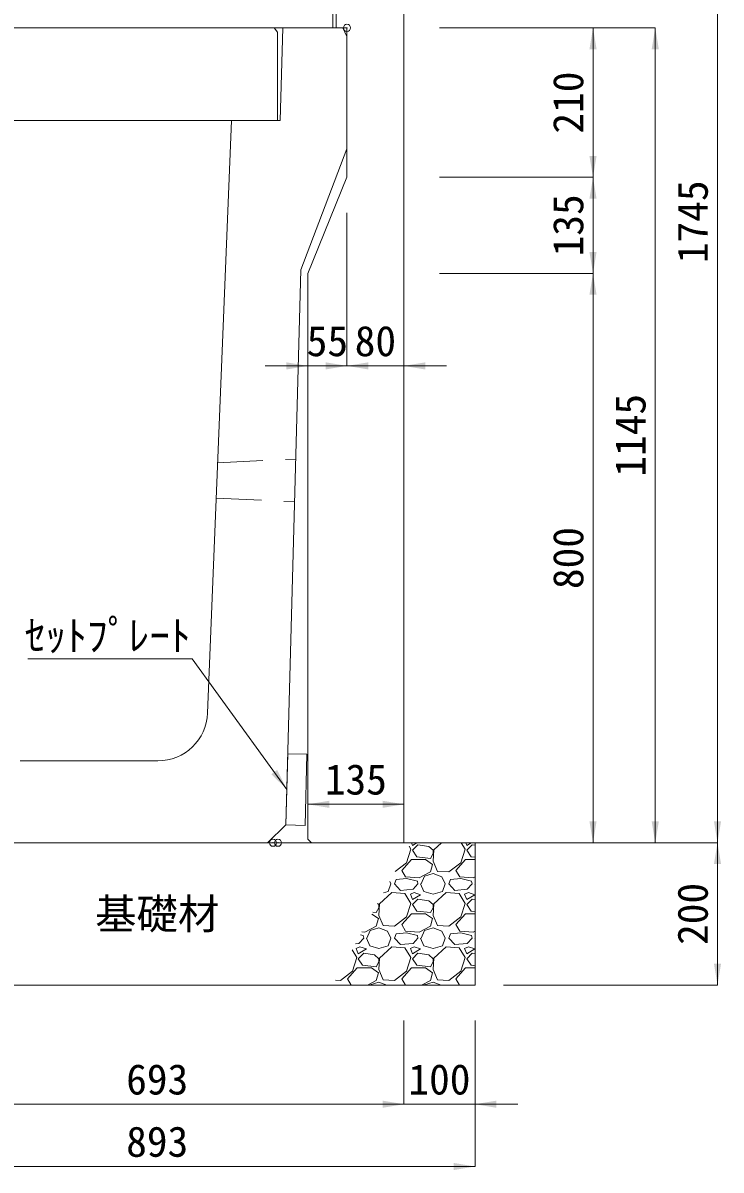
# Model space of a CAD drawing. Units: millimetres at full size. Extents: x 172874 to 217143, y 854931 to 903297.
# Drawn here: x 205984 to 206966, y 860014 to 861625 of the extents above; entities that cross this region are included whole.
import ezdxf
from ezdxf.enums import TextEntityAlignment as Align

# ---------------------------------------------------------------- set-up
doc = ezdxf.new("R2010")
doc.units = ezdxf.units.MM
doc.header["$LTSCALE"] = 20
doc.header["$PDMODE"] = 32
doc.header["$PDSIZE"] = 10
doc.linetypes.add('USER2', pattern=[4.7625, 3.175, -1.5875])
for name, color, linetype, lineweight in [('セットプレート', 3, 'Continuous', 13), ('パネックスKDR', 2, 'Continuous', 13), ('基礎材', 7, 'Continuous', 15), ('寸法線', 7, 'Continuous', 13), ('引出線', 4, 'Continuous', 13), ('本体', 2, 'Continuous', 13), ('補助線', 8, 'Continuous', 13), ('ﾊｯﾁﾝｸﾞ', 7, 'Continuous', 5)]:
    doc.layers.add(name, color=color, linetype=linetype, lineweight=lineweight)
doc.styles.add('ＭＳ ゴシック', font='')
doc.styles.get('ＭＳ ゴシック').set_extended_font_data('MS Gothic')

# ---------------------------------------------------------------- blocks, each defined once
blk = doc.blocks.new('filled_arrow')
at = {"color": 0, "linetype": 'Continuous', "lineweight": -2}
blk.add_solid([(7.5, 1.25), (0, 0), (7.5, -1.25)], dxfattribs=at)

msp = doc.modelspace()

# ---------------------------------------------------------------- linework, layer by layer
at = {"layer": 'セットプレート'}
msp.add_lwpolyline([(206353.99, 860498.51), (206380.98, 860497.79), (206383.66, 860597.75), (206356.67, 860598.48)], close=True, dxfattribs=at)
at = {"layer": 'パネックスKDR', "lineweight": 5}
msp.add_line((206424.9, 862218.52), (206424.9, 861618.52), dxfattribs=at)
at = {"layer": 'パネックスKDR'}
for p, q in [((206519.9, 862218.52), (206519.9, 860473.52)), ((206419.9, 862213.52), (206419.9, 861618.52)), ((206419.9, 861618.52), (206439.9, 861618.52)), ((206439.9, 861618.52), (206439.9, 861408.52)), ((206439.9, 861408.52), (206384.9, 861273.52)), ((206384.9, 861273.52), (206384.9, 860478.52)), ((206384.9, 860478.52), (206389.9, 860473.52)), ((206389.9, 860473.52), (206519.9, 860473.52))]:
    msp.add_line(p, q, dxfattribs=at)
at = {"layer": '基礎材'}
for p, q in [((205726.48, 860473.52), (206619.9, 860473.52)), ((206619.9, 860473.52), (206619.9, 860273.52)), ((205726.48, 860273.52), (206619.9, 860273.52))]:
    msp.add_line(p, q, dxfattribs=at)
at = {"layer": '寸法線'}
for p, q in [((206960.74, 860473.52), (206960.74, 862218.52)), ((206369.9, 861618.52), (205874.9, 861618.52)), ((206569.9, 861618.52), (206873.24, 861618.52)), ((206569.9, 861618.52), (206785.74, 861618.52)), ((206785.74, 861618.52), (206785.74, 861408.52)), ((206873.24, 861618.52), (206873.24, 860473.52)), ((206569.9, 861408.52), (206785.74, 861408.52)), ((206569.9, 861408.52), (206785.74, 861408.52)), ((206785.74, 861408.52), (206785.74, 861273.52)), ((206439.9, 861358.52), (206439.9, 861143.52)), ((206439.9, 861358.52), (206439.9, 861143.52)), ((206519.9, 861358.52), (206519.9, 861143.52)), ((206569.9, 861273.52), (206785.74, 861273.52)), ((206569.9, 861273.52), (206785.74, 861273.52)), ((206785.74, 861273.52), (206785.74, 860473.52)), ((206384.9, 861223.52), (206384.9, 861143.52)), ((206499.9, 861143.52), (206324.9, 861143.52)), ((206379.9, 861143.52), (206579.9, 861143.52)), ((206384.9, 860527.52), (206519.9, 860527.52)), ((206384.9, 860503.52), (206384.9, 860527.52)), ((206519.9, 860498.52), (206519.9, 860527.52)), ((206529.9, 860473.52), (206960.74, 860473.52)), ((206529.9, 860473.52), (206873.24, 860473.52)), ((206529.9, 860473.52), (206785.74, 860473.52)), ((206659.9, 860473.52), (206960.74, 860473.52)), ((206960.74, 860473.52), (206960.74, 860273.52)), ((206659.9, 860273.52), (206960.74, 860273.52)), ((206519.9, 860223.52), (206519.9, 860106.08)), ((206519.9, 860223.52), (206519.9, 860106.08)), ((206619.9, 860223.52), (206619.9, 860106.08)), ((206619.9, 860223.52), (206619.9, 860018.58)), ((205826.48, 860106.08), (206519.9, 860106.08)), ((206459.9, 860106.08), (206679.9, 860106.08)), ((206619.9, 860018.58), (205726.48, 860018.58))]:
    msp.add_line(p, q, dxfattribs=at)
at = {"layer": '引出線'}
msp.add_lwpolyline([(206355.33, 860548.49), (206222.47, 860731.98), (205991.11, 860731.98)], dxfattribs=at)
at = {"layer": '本体'}
for p, q in [((206349.9, 861618.52), (206345.9, 861488.52)), ((206349.9, 861618.52), (206433.9, 861618.52)), ((206433.9, 861618.52), (206439.9, 861606.52)), ((206439.9, 861606.52), (206439.9, 861448.52)), ((206277.4, 861488.52), (206244.09, 860655.72)), ((206277.4, 861488.52), (206345.9, 861488.52)), ((206439.9, 861448.52), (206374.9, 861278.52)), ((206374.9, 861278.52), (206353.99, 860498.51)), ((205980.66, 860588.52), (206174.14, 860588.52)), ((206328.32, 860473.52), (206353.99, 860498.51)), ((205826.48, 860473.52), (206328.32, 860473.52))]:
    msp.add_line(p, q, dxfattribs=at)
at = {"layer": '本体', "linetype": 'USER2'}
for p, q in [((206258.16, 861007.52), (206367.77, 861012.52)), ((206256.16, 860957.52), (206366.16, 860952.52))]:
    msp.add_line(p, q, dxfattribs=at)
at = {"layer": '本体', "lineweight": 20}
msp.add_lwpolyline([(205812.4, 861612.52), (205817.4, 861618.52), (206337.4, 861618.52), (206342.4, 861612.52), (206342.4, 861488.52), (205812.4, 861488.52)], close=True, dxfattribs=at)
at = {"layer": '本体'}
msp.add_arc((206174.14, 860658.52), 70, 270, 357.70939, dxfattribs=at)
at = {"layer": '補助線'}
for p in [(206439.9, 861618.52), (206335.9, 860473.52), (206335.9, 860473.52), (206342.9, 860473.52), (206342.9, 860473.52), (206342.9, 860473.52), (206342.9, 860473.52)]:
    msp.add_point(p, dxfattribs=at)
at = {"layer": 'ﾊｯﾁﾝｸﾞ'}
for p, q in [((206523.69, 860445.39), (206529.78, 860464.44)), ((206529.78, 860464.44), (206527.22, 860468.64)), ((206530.57, 860473.52), (206532.07, 860469.77)), ((206532.07, 860469.77), (206538.31, 860473.52)), ((206539.69, 860470.54), (206532.07, 860462.92)), ((206532.07, 860462.92), (206538.16, 860453.77)), ((206554.93, 860468.25), (206539.69, 860470.54)), ((206561.02, 860462.92), (206554.93, 860468.25)), ((206561.79, 860463.68), (206561.02, 860447.68)), ((206561.02, 860458.34), (206561.02, 860462.92)), ((206572.57, 860473.52), (206561.79, 860463.68)), ((206599.89, 860445.39), (206605.98, 860464.44)), ((206605.98, 860464.44), (206600.43, 860473.52)), ((206606.77, 860473.52), (206608.27, 860469.77)), ((206608.27, 860469.77), (206614.51, 860473.52)), ((206615.89, 860470.54), (206608.27, 860462.92)), ((206608.27, 860462.92), (206614.36, 860453.77)), ((206619.9, 860469.93), (206615.89, 860470.54)), ((206507.59, 860432.95), (206523.69, 860445.39)), ((206516.83, 860434.72), (206530.54, 860449.96)), ((206530.54, 860449.96), (206550.36, 860449.96)), ((206538.16, 860453.77), (206557.21, 860451.49)), ((206550.36, 860449.96), (206560.26, 860443.1)), ((206557.21, 860451.49), (206561.02, 860458.34)), ((206560.26, 860443.1), (206557.21, 860432.44)), ((206561.02, 860447.68), (206567.12, 860433.2)), ((206583.12, 860432.44), (206599.89, 860445.39)), ((206593.03, 860434.72), (206606.74, 860449.96)), ((206606.74, 860449.96), (206619.91, 860449.96)), ((206614.36, 860453.77), (206619.9, 860453.11)), ((206522.16, 860425.58), (206516.83, 860434.72)), ((206557.21, 860432.44), (206541.21, 860424.05)), ((206544.26, 860415.67), (206548.83, 860426.34)), ((206548.83, 860426.34), (206561.02, 860430.15)), ((206561.02, 860430.15), (206573.22, 860425.58)), ((206567.12, 860433.2), (206583.12, 860432.44)), ((206598.36, 860425.58), (206593.03, 860434.72)), ((206497.78, 860405), (206501.59, 860415.67)), ((206499.99, 860419.14), (206501.59, 860415.67)), ((206506.92, 860415.67), (206509.21, 860421.77)), ((206515.3, 860406.53), (206506.92, 860415.67)), ((206523.69, 860423.29), (206509.21, 860421.77)), ((206541.21, 860424.05), (206522.16, 860425.58)), ((206538.93, 860419.48), (206523.69, 860423.29)), ((206539.69, 860415.67), (206532.83, 860408.05)), ((206539.69, 860415.67), (206538.93, 860419.48)), ((206543.5, 860415.67), (206548.07, 860405)), ((206573.22, 860425.58), (206577.79, 860415.67)), ((206573.98, 860405), (206577.79, 860415.67)), ((206583.12, 860415.67), (206585.41, 860421.77)), ((206591.5, 860406.53), (206583.12, 860415.67)), ((206599.89, 860423.29), (206585.41, 860421.77)), ((206617.41, 860424.05), (206598.36, 860425.58)), ((206615.13, 860419.48), (206599.89, 860423.29)), ((206615.89, 860415.67), (206609.03, 860408.05)), ((206615.89, 860415.67), (206615.13, 860419.48)), ((206619.91, 860425.36), (206617.41, 860424.05)), ((206619.7, 860415.67), (206619.91, 860415.17)), ((206503.11, 860403.48), (206485.59, 860387.48)), ((206491.14, 860403.05), (206497.78, 860405)), ((206521.4, 860401.96), (206503.11, 860403.48)), ((206532.83, 860408.05), (206515.3, 860406.53)), ((206529.78, 860388.24), (206521.4, 860401.96)), ((206534.35, 860403.48), (206529.02, 860401.19)), ((206529.02, 860401.19), (206532.07, 860393.57)), ((206532.07, 860393.57), (206543.5, 860400.43)), ((206539.69, 860394.34), (206532.07, 860386.72)), ((206543.5, 860400.43), (206534.35, 860403.48)), ((206554.93, 860392.05), (206539.69, 860394.34)), ((206548.07, 860405), (206561.02, 860401.19)), ((206561.02, 860401.19), (206573.98, 860405)), ((206579.31, 860403.48), (206561.79, 860387.48)), ((206597.6, 860401.96), (206579.31, 860403.48)), ((206609.03, 860408.05), (206591.5, 860406.53)), ((206605.98, 860388.24), (206597.6, 860401.96)), ((206610.55, 860403.48), (206605.22, 860401.19)), ((206605.22, 860401.19), (206608.27, 860393.57)), ((206608.27, 860393.57), (206619.7, 860400.43)), ((206615.89, 860394.34), (206608.27, 860386.72)), ((206619.7, 860400.43), (206610.55, 860403.48)), ((206619.92, 860393.73), (206615.89, 860394.34)), ((206481.01, 860375.29), (206484.82, 860382.14)), ((206484.82, 860386.72), (206483.02, 860388.29)), ((206485.59, 860387.48), (206484.82, 860371.48)), ((206484.82, 860382.14), (206484.82, 860386.72)), ((206523.69, 860369.19), (206529.78, 860388.24)), ((206532.07, 860386.72), (206538.16, 860377.57)), ((206561.02, 860386.72), (206554.93, 860392.05)), ((206557.21, 860375.29), (206561.02, 860382.14)), ((206561.79, 860387.48), (206561.02, 860371.48)), ((206561.02, 860382.14), (206561.02, 860386.72)), ((206599.89, 860369.19), (206605.98, 860388.24)), ((206608.27, 860386.72), (206614.36, 860377.57)), ((206474.79, 860373.32), (206484.06, 860366.9)), ((206476.19, 860375.87), (206481.01, 860375.29)), ((206484.06, 860366.9), (206481.01, 860356.24)), ((206484.82, 860371.48), (206490.92, 860357)), ((206506.92, 860356.24), (206523.69, 860369.19)), ((206516.83, 860358.52), (206530.54, 860373.76)), ((206530.54, 860373.76), (206550.36, 860373.76)), ((206538.16, 860377.57), (206557.21, 860375.29)), ((206550.36, 860373.76), (206560.26, 860366.9)), ((206560.26, 860366.9), (206557.21, 860356.24)), ((206561.02, 860371.48), (206567.12, 860357)), ((206583.12, 860356.24), (206599.89, 860369.19)), ((206593.03, 860358.52), (206606.74, 860373.76)), ((206606.74, 860373.76), (206619.92, 860373.76)), ((206614.36, 860377.57), (206619.92, 860376.91)), ((206465.01, 860347.85), (206460.96, 860348.18)), ((206481.01, 860356.24), (206465.01, 860347.85)), ((206468.06, 860339.47), (206472.63, 860350.14)), ((206472.63, 860350.14), (206484.82, 860353.95)), ((206484.82, 860353.95), (206497.02, 860349.38)), ((206490.92, 860357), (206506.92, 860356.24)), ((206497.02, 860349.38), (206501.59, 860339.47)), ((206523.69, 860347.09), (206509.21, 860345.57)), ((206522.16, 860349.38), (206516.83, 860358.52)), ((206541.21, 860347.85), (206522.16, 860349.38)), ((206538.93, 860343.28), (206523.69, 860347.09)), ((206557.21, 860356.24), (206541.21, 860347.85)), ((206544.26, 860339.47), (206548.83, 860350.14)), ((206548.83, 860350.14), (206561.02, 860353.95)), ((206561.02, 860353.95), (206573.22, 860349.38)), ((206567.12, 860357), (206583.12, 860356.24)), ((206573.22, 860349.38), (206577.79, 860339.47)), ((206599.89, 860347.09), (206585.41, 860345.57)), ((206598.36, 860349.38), (206593.03, 860358.52)), ((206617.41, 860347.85), (206598.36, 860349.38)), ((206615.13, 860343.28), (206599.89, 860347.09)), ((206619.93, 860349.17), (206617.41, 860347.85)), ((206456.63, 860331.85), (206451.75, 860331.43)), ((206463.49, 860339.47), (206456.63, 860331.85)), ((206462.73, 860343.28), (206458.81, 860344.26)), ((206463.49, 860339.47), (206462.73, 860343.28)), ((206467.3, 860339.47), (206471.87, 860328.8)), ((206497.78, 860328.8), (206501.59, 860339.47)), ((206506.92, 860339.47), (206509.21, 860345.57)), ((206515.3, 860330.33), (206506.92, 860339.47)), ((206532.83, 860331.85), (206515.3, 860330.33)), ((206539.69, 860339.47), (206532.83, 860331.85)), ((206539.69, 860339.47), (206538.93, 860343.28)), ((206543.5, 860339.47), (206548.07, 860328.8)), ((206573.98, 860328.8), (206577.79, 860339.47)), ((206583.12, 860339.47), (206585.41, 860345.57)), ((206591.5, 860330.33), (206583.12, 860339.47)), ((206609.03, 860331.85), (206591.5, 860330.33)), ((206615.89, 860339.47), (206609.03, 860331.85)), ((206615.89, 860339.47), (206615.13, 860343.28)), ((206619.7, 860339.47), (206619.93, 860338.93)), ((206453.58, 860312.04), (206447.01, 860322.8)), ((206458.15, 860327.28), (206452.82, 860324.99)), ((206452.82, 860324.99), (206455.87, 860317.37)), ((206455.87, 860317.37), (206467.3, 860324.23)), ((206463.49, 860318.14), (206455.87, 860310.52)), ((206467.3, 860324.23), (206458.15, 860327.28)), ((206478.73, 860315.85), (206463.49, 860318.14)), ((206471.87, 860328.8), (206484.82, 860324.99)), ((206484.82, 860310.52), (206478.73, 860315.85)), ((206484.82, 860324.99), (206497.78, 860328.8)), ((206503.11, 860327.28), (206485.59, 860311.28)), ((206521.4, 860325.76), (206503.11, 860327.28)), ((206529.78, 860312.04), (206521.4, 860325.76)), ((206534.35, 860327.28), (206529.02, 860324.99)), ((206529.02, 860324.99), (206532.07, 860317.37)), ((206532.07, 860317.37), (206543.5, 860324.23)), ((206539.69, 860318.14), (206532.07, 860310.52)), ((206543.5, 860324.23), (206534.35, 860327.28)), ((206554.93, 860315.85), (206539.69, 860318.14)), ((206548.07, 860328.8), (206561.02, 860324.99)), ((206561.02, 860310.52), (206554.93, 860315.85)), ((206561.02, 860324.99), (206573.98, 860328.8)), ((206579.31, 860327.28), (206561.79, 860311.28)), ((206597.6, 860325.76), (206579.31, 860327.28)), ((206605.98, 860312.04), (206597.6, 860325.76)), ((206610.55, 860327.28), (206605.22, 860324.99)), ((206605.22, 860324.99), (206608.27, 860317.37)), ((206608.27, 860317.37), (206619.7, 860324.23)), ((206615.89, 860318.14), (206608.27, 860310.52)), ((206619.7, 860324.23), (206610.55, 860327.28)), ((206619.94, 860317.53), (206615.89, 860318.14)), ((206440.63, 860282.32), (206454.34, 860297.56)), ((206447.49, 860292.99), (206453.58, 860312.04)), ((206454.34, 860297.56), (206474.16, 860297.56)), ((206455.87, 860310.52), (206461.96, 860301.37)), ((206461.96, 860301.37), (206481.01, 860299.09)), ((206474.16, 860297.56), (206484.06, 860290.7)), ((206481.01, 860299.09), (206484.82, 860305.94)), ((206485.59, 860311.28), (206484.82, 860295.28)), ((206484.82, 860305.94), (206484.82, 860310.52)), ((206516.83, 860282.32), (206530.54, 860297.56)), ((206523.69, 860292.99), (206529.78, 860312.04)), ((206530.54, 860297.56), (206550.36, 860297.56)), ((206532.07, 860310.52), (206538.16, 860301.37)), ((206538.16, 860301.37), (206557.21, 860299.09)), ((206550.36, 860297.56), (206560.26, 860290.7)), ((206557.21, 860299.09), (206561.02, 860305.94)), ((206561.79, 860311.28), (206561.02, 860295.28)), ((206561.02, 860305.94), (206561.02, 860310.52)), ((206593.03, 860282.32), (206606.74, 860297.56)), ((206599.89, 860292.99), (206605.98, 860312.04)), ((206606.74, 860297.56), (206619.94, 860297.56)), ((206608.27, 860310.52), (206614.36, 860301.37)), ((206614.36, 860301.37), (206619.94, 860300.7)), ((206430.72, 860280.04), (206447.49, 860292.99)), ((206445.76, 860273.52), (206440.63, 860282.32)), ((206484.06, 860290.7), (206481.01, 860280.04)), ((206484.82, 860295.28), (206490.92, 860280.8)), ((206506.92, 860280.04), (206523.69, 860292.99)), ((206521.96, 860273.52), (206516.83, 860282.32)), ((206560.26, 860290.7), (206557.21, 860280.04)), ((206561.02, 860295.28), (206567.12, 860280.8)), ((206583.12, 860280.04), (206599.89, 860292.99)), ((206598.16, 860273.52), (206593.03, 860282.32)), ((206419.9, 860273.52), (206419.9, 860273.52)), ((206423.67, 860280.37), (206430.72, 860280.04)), ((206481.01, 860280.04), (206468.58, 860273.52)), ((206472.45, 860273.52), (206472.63, 860273.94)), ((206472.63, 860273.94), (206484.82, 860277.75)), ((206484.82, 860277.75), (206496.1, 860273.52)), ((206490.92, 860280.8), (206506.92, 860280.04)), ((206557.21, 860280.04), (206544.78, 860273.52)), ((206548.65, 860273.52), (206548.83, 860273.94)), ((206548.83, 860273.94), (206561.02, 860277.75)), ((206561.02, 860277.75), (206572.3, 860273.52)), ((206567.12, 860280.8), (206583.12, 860280.04))]:
    msp.add_line(p, q, dxfattribs=at)

# ---------------------------------------------------------------- block references
at = {"layer": '寸法線', "xscale": 4, "yscale": 4}
for p, rotation in [((206785.74, 861618.52), 270), ((206873.24, 861618.52), 270), ((206785.74, 861408.52), 90), ((206785.74, 861408.52), 270), ((206785.74, 861273.52), 90), ((206785.74, 861273.52), 270), ((206384.9, 861143.52), 180), ((206439.9, 861143.52), 180), ((206519.9, 860527.52), 180), ((206785.74, 860473.52), 90), ((206873.24, 860473.52), 90), ((206960.74, 860473.52), 90), ((206960.74, 860473.52), 270), ((206960.74, 860273.52), 90), ((206519.9, 860106.08), 180), ((206519.9, 860106.08), 180), ((206619.9, 860018.58), 180)]:
    msp.add_blockref('filled_arrow', p, dxfattribs=dict(at, rotation=rotation))
for p in [(206439.9, 861143.52), (206519.9, 861143.52), (206384.9, 860527.52), (206619.9, 860106.08)]:
    msp.add_blockref('filled_arrow', p, dxfattribs=at)
at = {"layer": '引出線', "xscale": 4, "yscale": 4, "rotation": 125.9}
msp.add_blockref('filled_arrow', (206355.33, 860548.49), dxfattribs=at)

# ---------------------------------------------------------------- texts
at = {"layer": '寸法線', "style": 'ＭＳ ゴシック'}
for s, p in [('210', (206750.74, 861513.52)), ('1745', (206925.74, 861346.02)), ('135', (206750.74, 861341.02)), ('1145', (206838.24, 861046.02)), ('800', (206750.74, 860873.52)), ('200', (206925.74, 860373.52))]:
    msp.add_text(s, height=42.72, rotation=90, dxfattribs=at).set_placement(p, align=Align.MIDDLE_CENTER)
for s, p in [('55', (206412.4, 861178.52)), ('80', (206479.9, 861178.52)), ('135', (206452.4, 860562.52)), ('基礎材', (206173.19, 860373.52)), ('693', (206173.19, 860141.08)), ('100', (206569.9, 860141.08)), ('893', (206173.19, 860053.58))]:
    msp.add_text(s, height=42.72, dxfattribs=at).set_placement(p, align=Align.MIDDLE_CENTER)
at = {"layer": '引出線', "style": 'ＭＳ ゴシック'}
msp.add_text('ｾｯﾄﾌﾟﾚｰﾄ', height=42.72, dxfattribs=at).set_placement((206220.22, 860785.98), align=Align.TOP_RIGHT)

doc.saveas('drawing.dxf')
